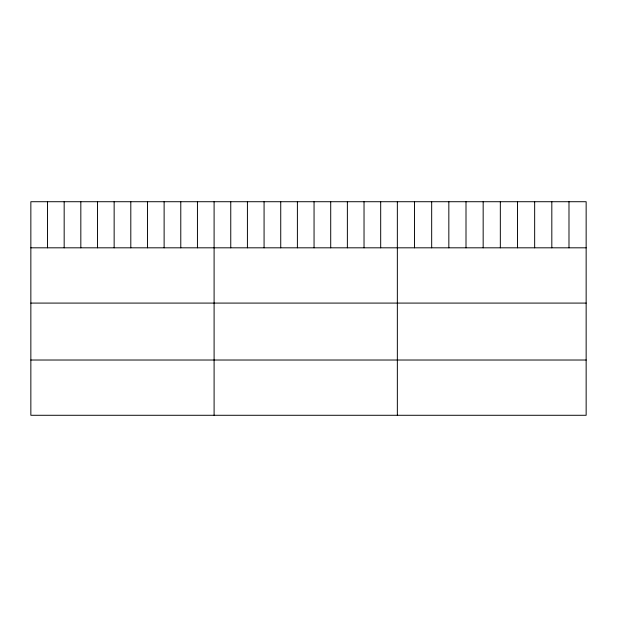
<?xml version="1.0" encoding="UTF-8"?>
<svg xmlns="http://www.w3.org/2000/svg" width="617" height="617" viewBox="0 0 617 617"><rect width="100%" height="100%" fill="white"/><g stroke="black" fill="none" stroke-linecap="round" stroke-linejoin="round"><path stroke-width="0.93" d="M586.15 247.818L586.15 415.28L30.85 415.28L30.85 201.72L586.15 201.72L586.15 247.818L30.85 247.818M30.85 303.086L586.15 303.086M30.85 360.019L586.15 360.019M568.99 201.72L568.99 247.818M551.822 201.72L551.822 247.818M534.661 201.72L534.661 247.818M517.493 201.72L517.493 247.818M500.333 201.72L500.333 247.818M483.165 201.72L483.165 247.818M466.005 201.72L466.005 247.818M448.837 201.72L448.837 247.818M431.676 201.72L431.676 247.818M414.508 201.72L414.508 247.818M397.348 201.72L397.348 415.28M380.689 201.72L380.689 247.818M364.03 201.72L364.03 247.818M347.371 201.72L347.371 247.818M330.712 201.72L330.712 247.818M314.053 201.72L314.053 247.818M297.394 201.72L297.394 247.818M280.735 201.72L280.735 247.818M264.076 201.72L264.076 247.818M247.417 201.72L247.417 247.818M230.758 201.72L230.758 247.818M214.099 201.72L214.099 415.28M197.44 201.72L197.44 247.818M180.781 201.72L180.781 247.818M164.122 201.72L164.122 247.818M147.463 201.72L147.463 247.818M130.804 201.72L130.804 247.818M114.145 201.72L114.145 247.818M97.486 201.72L97.486 247.818M80.827 201.72L80.827 247.818M64.168 201.72L64.168 247.818M47.509 201.72L47.509 247.818"/></g></svg>
